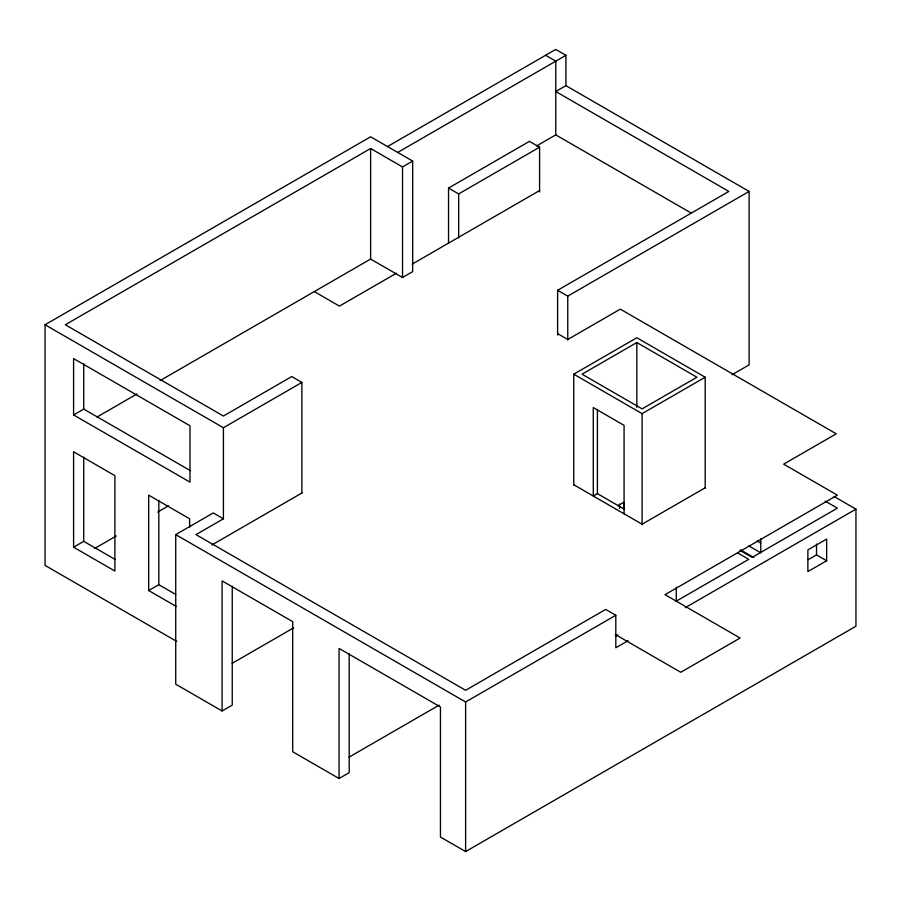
<?xml version="1.0" encoding="UTF-8"?>
<svg xmlns="http://www.w3.org/2000/svg" width="901" height="901" viewBox="0 0 901 901"><rect width="100%" height="100%" fill="white"/><g stroke="black" fill="none" stroke-linecap="round" stroke-linejoin="round"><path stroke-width="1.35" d="M176.709 641.411L45.05 565.4L45.05 324.754L370.615 136.794L412.669 161.076L412.669 271.64L402.533 277.497L370.615 259.071L160.051 380.639M412.669 161.076L402.533 166.933L370.615 148.507L65.323 324.754L223.414 416.025L291.755 376.573L301.891 382.429L301.891 493.365M387.486 146.57L555.737 49.431L565.918 55.31L565.918 85.651L749.114 191.429L749.114 364.871L732.074 374.715M397.668 152.449L565.918 55.31M565.918 85.651L555.771 91.508L728.841 191.429L557.618 290.291L557.618 335.048M448.529 243.056L448.529 188.072L529.45 141.344L539.586 147.201L539.586 191.958M536.602 145.939L555.771 134.868L691.056 212.974M73.589 414.944L189.998 482.148L189.998 425.779L73.589 358.575L73.589 414.944L83.725 409.088L190.438 470.694M448.529 188.072L458.665 193.918L539.586 147.201M96.903 417.095L136.975 393.951M396.451 273.194L339.44 306.115L314.291 291.586M412.219 264.094L539.586 190.561M45.05 324.754L223.414 427.738L301.891 382.429M73.589 547.189L114.889 571.043L114.889 475.649L73.589 451.795L73.589 547.189L83.725 541.343L115.317 559.577M94.47 548.574L116.33 535.96M157.619 512.117L168.555 505.81M557.618 290.291L567.754 296.136L749.114 191.429M232.244 586.236L232.244 705.123L222.096 710.979L175.729 684.208L175.729 534.62L213.278 512.939L223.414 518.785L223.414 427.738M223.414 518.785L196.001 534.62L465.614 690.279L605.675 609.414L615.811 615.259L615.811 647.785L628.008 640.746M211.825 544.992L301.891 492.993M189.615 527.209L189.615 518.785L148.688 495.156L148.688 590.549L158.824 584.693L175.684 594.423M573.757 485.121L573.757 374.185L636.838 337.762L705.19 377.226L705.19 488.398M636.838 342.538L582.023 374.185L642.098 408.874L696.923 377.226L636.838 342.538L636.838 407.275M573.757 374.185L642.098 413.638L705.19 377.226M232.188 663.316L293.692 627.806M624.652 509.369L597.419 493.647L593.286 496.023L593.286 407.567L624.078 425.351L624.078 513.807M617.782 505.731L623.706 502.319L623.706 509.335M705.19 487.79L642.098 524.213L573.757 484.749M349.081 757.122L439.147 705.123M175.729 534.62L465.614 701.98L615.811 615.259M222.096 710.979L222.096 580.897L292.69 621.656L292.69 751.738L339.069 778.509L349.205 772.664L349.205 653.766M615.372 636.331L617.804 634.935M675.998 601.327L748.742 559.33L737.874 553.056M685.301 607.668L855.95 509.144L855.95 626.218L465.614 851.569L440.454 837.052L440.454 706.97L339.069 648.438L339.069 778.509M808.31 559.634L816.52 554.892L826.656 560.737L826.656 539.057L807.882 549.903L807.882 571.583L826.656 560.737M545.601 55.276L555.771 61.155L555.771 134.868M557.618 333.652L567.754 339.497L620.316 309.144L836.241 433.809L783.667 464.161L837.367 495.156L665.006 594.671L740.104 638.032L680.773 672.281L615.372 634.518M834.056 496.507L855.95 509.144M825.203 501.147L837.367 508.164L752.121 557.381L740.048 550.41M757.257 541.05L760.849 543.123M748.81 545.927L760.759 552.831L760.759 538.775M740.509 549.813L753.788 557.471M148.688 590.549L176.382 606.531M816.52 544.046L816.52 554.892M676.268 587.17L676.268 601.113M642.098 413.638L642.098 524.821M619.573 504.143L619.573 508.355M597.419 409.403L597.419 493.647M567.754 296.136L567.754 340.139M465.614 701.98L465.614 851.569M458.665 193.918L458.665 237.92M402.533 166.933L402.533 277.497M370.615 148.507L370.615 259.071M158.824 500.528L158.824 584.693M83.725 363.722L83.725 409.088M83.725 457.167L83.725 541.343"/></g></svg>
